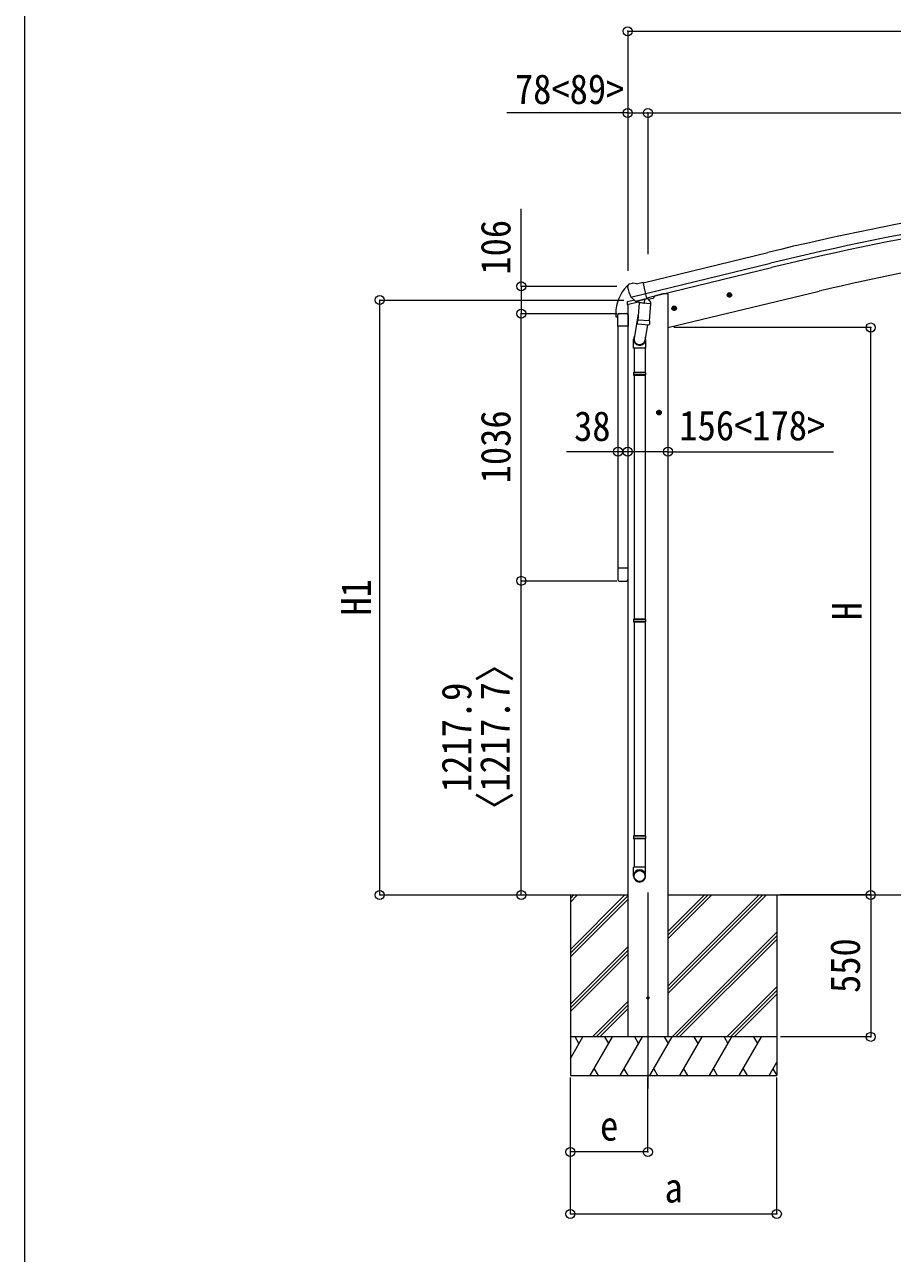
# Model space of a CAD drawing. Units: millimetres at full size. Extents: x -9783 to 9892, y -6828 to 6752.
# Drawn here: x -9783 to -6421, y -2087 to 2678 of the extents above; entities that cross this region are included whole.
import ezdxf
from ezdxf.enums import TextEntityAlignment as Align

# ---------------------------------------------------------------- set-up
doc = ezdxf.new("R2010")
doc.units = ezdxf.units.MM
doc.header["$LTSCALE"] = 35
doc.header["$PDMODE"] = 32
doc.header["$PDSIZE"] = 35
for name, color, linetype, lineweight in [('0-0_0', 7, 'Continuous', 9), ('0-1_本体', 4, 'Continuous', 9), ('0-2_部品', 7, 'Continuous', 9), ('0-8_PARTS2', 2, 'Continuous', 9), ('0-A_寸法', 4, 'Continuous', 9), ('1-1_GLASS', 4, 'Continuous', 9), ('1-2_GLASS_SEAL', 7, 'Continuous', 9), ('1-A', 6, 'Continuous', 9), ('F-0_240', 7, 'Continuous', 9)]:
    doc.layers.add(name, color=color, linetype=linetype, lineweight=lineweight)
doc.styles.add('ＭＳ ゴシック', font='')
doc.styles.get('ＭＳ ゴシック').set_extended_font_data('MS Gothic')

msp = doc.modelspace()

# ---------------------------------------------------------------- linework, layer by layer
at = {"layer": '0-0_0'}
for p, q in [((-8042.6, -696.92), (-7446.26, -696.92)), ((-7668.51, -696.92), (-7668.51, -1396.92)), ((-7668.51, -908.15), (-7457.28, -696.92)), ((-7668.51, -724.3), (-7641.13, -696.92)), ((-7668.51, -710.16), (-7655.27, -696.92)), ((-7668.51, -922.29), (-7446.26, -700.04)), ((-7668.51, -936.43), (-7446.26, -714.19)), ((-7290.76, -1079.18), (-6908.5, -696.92)), ((-7290.76, -1050.9), (-6936.78, -696.92)), ((-7290.76, -1065.04), (-6922.64, -696.92)), ((-7290.76, -867.05), (-7120.63, -696.92)), ((-7290.76, -852.91), (-7134.77, -696.92)), ((-7290.76, -838.77), (-7148.91, -696.92)), ((-7290.76, -696.92), (-4544.99, -696.92)), ((-6868.51, -696.92), (-6868.51, -1396.92)), ((-7274.65, -1246.92), (-6868.51, -840.78)), ((-7260.51, -1246.92), (-6868.51, -854.93)), ((-7668.51, -1120.28), (-7446.26, -898.03)), ((-7246.37, -1246.92), (-6868.51, -869.07)), ((-7668.51, -1134.42), (-7446.26, -912.17)), ((-7668.51, -1148.57), (-7446.26, -926.32)), ((-7062.52, -1246.92), (-6868.51, -1052.91)), ((-7048.38, -1246.92), (-6868.51, -1067.06)), ((-7034.24, -1246.92), (-6868.51, -1081.2)), ((-7583.02, -1246.92), (-7446.26, -1110.16)), ((-7568.88, -1246.92), (-7446.26, -1124.31)), ((-7554.74, -1246.92), (-7446.26, -1138.45)), ((-6868.51, -1246.92), (-7668.51, -1246.92)), ((-7668.51, -1330.75), (-7620.11, -1246.92)), ((-7635.11, -1272.9), (-7650.11, -1246.92)), ((-7591.25, -1396.92), (-7504.64, -1246.92)), ((-7519.64, -1272.9), (-7534.65, -1246.92)), ((-7475.78, -1396.92), (-7389.17, -1246.92)), ((-7404.17, -1272.9), (-7419.18, -1246.92)), ((-7360.31, -1396.92), (-7273.7, -1246.92)), ((-7288.7, -1272.9), (-7303.71, -1246.92)), ((-7244.84, -1396.92), (-7158.23, -1246.92)), ((-7173.23, -1272.9), (-7188.23, -1246.92)), ((-7129.37, -1396.92), (-7042.76, -1246.92)), ((-7072.76, -1246.92), (-7057.76, -1272.9)), ((-7013.9, -1396.92), (-6927.29, -1246.92)), ((-6942.29, -1272.9), (-6957.29, -1246.92)), ((-7576.25, -1370.94), (-7561.25, -1396.92)), ((-7460.78, -1370.94), (-7445.78, -1396.92)), ((-7345.31, -1370.94), (-7330.31, -1396.92)), ((-7229.84, -1370.94), (-7214.84, -1396.92)), ((-7114.37, -1370.94), (-7099.37, -1396.92)), ((-6998.9, -1370.94), (-6983.9, -1396.92)), ((-6898.42, -1396.92), (-6868.51, -1345.11)), ((-6883.43, -1370.94), (-6868.43, -1396.92)), ((-7668.51, -1396.92), (-6868.51, -1396.92))]:
    msp.add_line(p, q, dxfattribs=at)
at = {"layer": '0-1_本体'}
for p, q in [((-7385.99, 1676.67), (-6903.11, 1794.15)), ((-7375.91, 1634.7), (-6892.9, 1752.17)), ((-7371.98, 1618.32), (-6888.92, 1735.81)), ((-7310.51, 1633.08), (-7344.02, 1625.03)), ((-7290.51, 1633.08), (-7310.51, 1633.08)), ((-7290.51, 1503.08), (-6704.84, 1643.69)), ((-7290.51, 1633.08), (-7290.51, -1246.92)), ((-7446.01, 1593.37), (-7446.01, -1246.92)), ((-7315.01, 1173.58), (-7335.01, 1173.58)), ((-7325.01, 1181.08), (-7331.51, 1177.33)), ((-7331.51, 1177.33), (-7331.51, 1169.83)), ((-7331.51, 1169.83), (-7325.01, 1166.07)), ((-7325.01, 1163.58), (-7325.01, 1183.58)), ((-7318.51, 1177.33), (-7325.01, 1181.08))]:
    msp.add_line(p, q, dxfattribs=at)
at = {"layer": '0-1_本体', "color": 6}
for p, q in [((-7858.87, 1662.97), (-7858.87, 1556.97)), ((-7858.87, 520.97), (-7858.87, 1556.97)), ((-7446.01, 1021.44), (-7484.02, 1021.44)), ((-6504.5, -696.92), (-6504.5, -1246.92))]:
    msp.add_line(p, q, dxfattribs=at)
at = {"layer": '0-1_本体'}
msp.add_lwpolyline([(-7325.01, 1166.07), (-7318.51, 1169.83), (-7318.51, 1177.33)], dxfattribs=at)
for radius in [8.5, 7.7, 6.5]:
    msp.add_circle((-7325.01, 1173.58), radius, dxfattribs=at)
for centre, radius, start, end in [((-4290.54, -8947.73), 11054.98, 95.16866, 103.66973), ((-4290.54, -8947.73), 11011.82, 95.16974, 103.66973), ((-4290.54, -8947.73), 10994.98, 95.16974, 103.66973), ((-4500.48, -7538.12), 9442.71, 95.00001, 103.5)]:
    msp.add_arc(centre, radius, start, end, dxfattribs=at)
at = {"layer": '0-2_部品'}
for p, q in [((-7443.48, 1669.67), (-7447.34, 1663.37)), ((-7440.38, 1671.91), (-7427.2, 1675.08)), ((-7412.64, 1672.4), (-7425.9, 1675.1)), ((-7412.64, 1672.4), (-7386.71, 1678.63)), ((-7447.7, 1661.09), (-7447.42, 1659.94)), ((-7433.64, 1620.78), (-7376.14, 1634.59)), ((-7416.79, 1605.87), (-7433.17, 1620.37)), ((-7344.27, 1625.11), (-7344.27, 1621.8)), ((-7062.03, 1626.9), (-7042.58, 1631.56)), ((-7057.47, 1634.67), (-7059.6, 1627.48)), ((-7050.17, 1636.43), (-7057.47, 1634.67)), ((-7049.97, 1619.51), (-7054.64, 1638.95)), ((-7045.01, 1630.98), (-7050.17, 1636.43)), ((-7047.14, 1623.79), (-7045.01, 1630.98)), ((-7448.82, 1592.76), (-7406.12, 1603.01)), ((-7448.82, 1599.65), (-7448.82, 1592.76)), ((-7420.32, 1608.86), (-7446.52, 1602.57)), ((-7414.08, 1605.31), (-7406.56, 1607.11)), ((-7413.25, 1605.41), (-7411.72, 1605.78)), ((-7411.72, 1605.78), (-7375.01, 1614.59)), ((-7409.88, 1605.55), (-7409.93, 1604.81)), ((-7409.17, 1603.77), (-7383.36, 1597.33)), ((-7402.26, 1598.42), (-7406.93, 1531.59)), ((-7356.57, 1595.23), (-7402.26, 1598.42)), ((-7400.48, 1601.6), (-7400.71, 1598.32)), ((-7380.96, 1612.77), (-7381.99, 1598.16)), ((-7375.01, 1614.59), (-7373.48, 1614.96)), ((-7371.93, 1617.06), (-7370.99, 1617)), ((-7370.99, 1617), (-7357.67, 1601.68)), ((-7366.99, 1612.4), (-7348.1, 1616.94)), ((-7361.24, 1528.39), (-7356.57, 1595.23)), ((-7357.67, 1601.68), (-7358.12, 1595.34)), ((-7275.95, 1575.54), (-7256.5, 1580.21)), ((-7271.39, 1583.32), (-7273.53, 1576.12)), ((-7264.1, 1585.07), (-7271.39, 1583.32)), ((-7263.89, 1568.15), (-7268.56, 1587.6)), ((-7258.93, 1579.62), (-7264.1, 1585.07)), ((-7261.06, 1572.43), (-7258.93, 1579.62)), ((-7405.2, 1556.35), (-7421.11, 1460.18)), ((-7407.79, 1519.12), (-7406.92, 1531.59)), ((-7361.24, 1528.39), (-7406.93, 1531.59)), ((-7361.26, 1528.39), (-7362.14, 1515.7)), ((-7407.39, 1517.76), (-7407.4, 1517.76)), ((-7405.95, 1516.98), (-7364.25, 1514.07)), ((-7369.68, 1514.45), (-7380.41, 1450.86)), ((-7423.26, 1423.02), (-7423.26, 1457.37)), ((-7377.26, 1457.68), (-7377.26, 1423.02)), ((-7377.26, 1423.02), (-7423.26, 1423.02)), ((-7421.26, 1423.02), (-7421.26, 1329.02)), ((-7379.26, 1423.02), (-7379.26, 1329.02)), ((-7423.26, 1327.02), (-7422.26, 1329.02)), ((-7377.26, 1327.02), (-7423.26, 1327.02)), ((-7377.26, 1319.02), (-7423.26, 1319.02)), ((-7378.26, 1329.02), (-7422.26, 1329.02)), ((-7378.26, 1317.02), (-7422.26, 1317.02)), ((-7421.26, 1317.02), (-7421.26, 372.83)), ((-7379.26, 1317.02), (-7379.26, 372.83)), ((-7377.26, 1327.02), (-7378.26, 1329.02)), ((-7377.26, 1319.02), (-7378.26, 1317.02)), ((-7377.26, 1327.02), (-7377.26, 1319.02)), ((-7314.76, 1172.96), (-7334.76, 1172.96)), ((-7324.76, 1180.46), (-7331.26, 1176.71)), ((-7331.26, 1176.71), (-7331.26, 1169.21)), ((-7331.26, 1169.21), (-7324.76, 1165.45)), ((-7324.76, 1162.96), (-7324.76, 1182.96)), ((-7318.26, 1176.71), (-7324.76, 1180.46)), ((-7423.26, 370.83), (-7422.26, 372.83)), ((-7377.26, 370.83), (-7423.26, 370.83)), ((-7377.26, 362.83), (-7423.26, 362.83)), ((-7378.26, 372.83), (-7422.26, 372.83)), ((-7378.26, 360.83), (-7422.26, 360.83)), ((-7421.26, 360.83), (-7421.26, -467.35)), ((-7379.26, 360.83), (-7379.26, -467.35)), ((-7377.26, 370.83), (-7378.26, 372.83)), ((-7377.26, 362.83), (-7378.26, 360.83)), ((-7377.26, 370.83), (-7377.26, 362.83)), ((-7423.26, -469.35), (-7422.26, -467.35)), ((-7377.26, -469.35), (-7423.26, -469.35)), ((-7378.26, -467.35), (-7422.26, -467.35)), ((-7377.26, -469.35), (-7378.26, -467.35)), ((-7377.26, -469.35), (-7377.26, -477.35)), ((-7377.26, -477.35), (-7423.26, -477.35)), ((-7378.26, -479.35), (-7422.26, -479.35)), ((-7421.26, -479.35), (-7421.26, -589.35)), ((-7379.26, -479.35), (-7379.26, -589.35)), ((-7377.26, -477.35), (-7378.26, -479.35)), ((-7423.26, -623.5), (-7423.26, -589.35)), ((-7377.26, -589.35), (-7423.26, -589.35)), ((-7377.26, -623.5), (-7377.26, -589.35))]:
    msp.add_line(p, q, dxfattribs=at)
for points in [[(-7381.28, 1613.18), (-7371.56, 1615.52), (-7386.71, 1678.63)], [(-7433.91, 1621.36), (-7433.33, 1620.52), (-7433.17, 1620.37)], [(-7059.6, 1627.48), (-7054.44, 1622.03), (-7047.14, 1623.79)], [(-7381.28, 1613.18), (-7381.52, 1613.03), (-7406.28, 1607.08), (-7406.56, 1607.11)], [(-7273.53, 1576.12), (-7268.36, 1570.68), (-7261.06, 1572.43)], [(-7423.26, 1327.02), (-7423.26, 1319.02), (-7422.26, 1317.02)], [(-7324.76, 1165.45), (-7318.26, 1169.21), (-7318.26, 1176.71)], [(-7423.26, 370.83), (-7423.26, 362.83), (-7422.26, 360.83)], [(-7423.26, -469.35), (-7423.26, -477.35), (-7422.26, -479.35)]]:
    msp.add_lwpolyline(points, dxfattribs=at)
for centre, radius in [((-7052.31, 1629.23), 8.5), ((-7052.31, 1629.23), 7.7), ((-7052.31, 1629.23), 6.5), ((-7266.23, 1577.87), 8.5), ((-7266.23, 1577.87), 7.7), ((-7266.23, 1577.87), 6.5), ((-7324.76, 1172.96), 8.5), ((-7324.76, 1172.96), 7.7), ((-7324.76, 1172.96), 6.5)]:
    msp.add_circle(centre, radius, dxfattribs=at)
at = {"layer": '0-2_部品', "color": 4}
msp.add_circle((-7368.26, -1096.92), 4.5, dxfattribs=at)
at = {"layer": '0-2_部品'}
for centre, radius, start, end in [((-7439.22, 1667.05), 5, 103.5, 148.5), ((-7426.5, 1672.16), 3, 78.5, 103.5), ((-7250.62, 1707.19), 202.4, 193.5, 205.09125), ((-7349.27, 1621.8), 5, 283.5, 0), ((-7445.82, 1599.65), 3, 103.5, 180), ((-7413.36, 1605.9), 0.5, 248.23754, 283.5), ((-7410.38, 1605.59), 0.5, 356, 103.5), ((-7408.93, 1604.74), 1, 176, 256), ((-7383.01, 1598.3), 1.03, 250.03897, 351.96569), ((-7380.37, 1612.69), 0.604, 100.59842, 172.20595), ((-7373.6, 1615.44), 0.5, 283.5, 318.76246), ((-7405.85, 1518.95), 1.95, 175.04017, 217.47766), ((-7405.81, 1518.98), 2, 217.40962, 266), ((-7364.11, 1516.06), 2, 266, 349.46843), ((-7393.26, 1457.37), 30, 177.45142, 180)]:
    msp.add_arc(centre, radius, start, end, dxfattribs=at)
for centre, major_axis, ratio, start_param, end_param in [((-7444.78, 1661.8), (-1.57, -2.57), 0.99628, 4.712389, 5.4996506), ((-7414.8, 1608.13), (-0.73, -2.92), 0.997631, 5.8041905, 6.6006116), ((-7414.75, 1608.36), (2.63, 3.16), 0.650902, 4.0958226, 4.1686332), ((-7414.78, 1608.23), (-0.73, -2.92), 0.997631, 0.3902369, 0.4789948), ((-7400.26, 1457.68), (23, 0), 0.996195, 2.5560258, 6.5663028), ((-7400.26, 1457.68), (21, 0), 0.996195, 2.9349147, 5.9512394), ((-7400.26, -621.75), (-23, 0), 0.996195, 3.1415927, 6.2831853), ((-7400.26, -623.5), (-23, 0), 0.996195, 3.1415927, 6.2831853), ((-7400.26, -623.5), (0, -23.43), 0.981806, 4.712389, 7.8539816)]:
    msp.add_ellipse(centre, major_axis=major_axis, ratio=ratio, start_param=start_param, end_param=end_param, dxfattribs=at)
msp.add_ellipse((-7400.26, -623.5), major_axis=(21, 0), ratio=0.996195, dxfattribs=at)
at = {"layer": '0-8_PARTS2'}
msp.add_line((-7368.26, -687.71), (-7368.26, -1446.92), dxfattribs=at)
at = {"layer": '0-A_寸法', "color": 6}
for p, q in [((-7446.26, 2651.44), (-7446.26, 2334.82)), ((-7446.26, 2651.44), (-4747.26, 2651.44)), ((-7446.26, 2334.82), (-7914.37, 2334.82)), ((-7446.26, 2334.82), (-7446.26, 1722.59)), ((-7446.26, 2334.82), (-7368.26, 2334.82)), ((-7368.26, 2334.82), (-7368.26, 1786.96)), ((-7368.26, 2334.82), (-4747.26, 2334.82)), ((-8406.84, 1609.48), (-7461.75, 1609.48)), ((-8406.84, -696.92), (-8406.84, 1609.48)), ((-7290.26, 1021.44), (-7446.26, 1021.44)), ((-7290.26, 1021.44), (-6649.53, 1021.44)), ((-8406.84, -696.92), (-7678.72, -696.92)), ((-7668.51, -1933.29), (-7668.51, -1404.34)), ((-7668.51, -1693.31), (-7668.51, -1404.34)), ((-7368.26, -1693.31), (-7368.26, -1404.34)), ((-6868.51, -1933.29), (-6868.51, -1404.34)), ((-7368.26, -1693.31), (-7668.51, -1693.31)), ((-7668.51, -1933.29), (-6868.51, -1933.29))]:
    msp.add_line(p, q, dxfattribs=at)
for p in [(-7446.26, 2651.44), (-7446.26, 2334.82), (-7368.26, 2334.82), (-8406.84, 1609.48), (-7446.26, 1021.44), (-7290.26, 1021.44), (-8406.84, -696.92), (-7858.87, -696.92), (-7668.51, -1693.31), (-7368.26, -1693.31), (-7668.51, -1933.29), (-6868.51, -1933.29)]:
    msp.add_point(p, dxfattribs=at)
at = {"layer": '1-1_GLASS'}
for p, q in [((-7484.02, 1508.47), (-7484.02, 569.47)), ((-7446.01, 1508.47), (-7446.01, 569.47))]:
    msp.add_line(p, q, dxfattribs=at)
at = {"layer": '1-2_GLASS_SEAL'}
for p, q in [((-7492.52, 1556.95), (-7492.52, 1545.2)), ((-7492.02, 1544.7), (-7485.75, 1544.7)), ((-7485.25, 1551.96), (-7485.25, 1545.2)), ((-7485.02, 1508.47), (-7485.02, 1552.17)), ((-7479.52, 1557.67), (-7450.52, 1557.67)), ((-7479.25, 1557.96), (-7446.01, 1557.96)), ((-7445.02, 1552.17), (-7445.02, 1508.47)), ((-7445.02, 1508.47), (-7485.02, 1508.47)), ((-7485.02, 569.47), (-7485.02, 525.77)), ((-7445.02, 569.47), (-7485.02, 569.47)), ((-7445.02, 525.77), (-7445.02, 569.47)), ((-7479.52, 520.27), (-7450.52, 520.27))]:
    msp.add_line(p, q, dxfattribs=at)
for centre, radius, start, end in [((-7340.26, 1556.95), 152.26, 135.14293, 180), ((-7443.77, 1658.98), 6.95, 105.94697, 129.45641), ((-7492.02, 1545.2), 0.5, 180, 270), ((-7485.75, 1545.2), 0.5, 270, 0), ((-7479.25, 1551.96), 6, 90, 180), ((-7479.52, 1552.17), 5.5, 90, 180), ((-7450.52, 1552.17), 5.5, 0, 90), ((-7479.52, 525.77), 5.5, 180, 270), ((-7450.52, 525.77), 5.5, 270, 0)]:
    msp.add_arc(centre, radius, start, end, dxfattribs=at)
at = {"layer": '1-A'}
for p, q in [((-7858.87, 1662.97), (-7858.87, 1962.97)), ((-7858.87, 1662.97), (-7488.28, 1662.97)), ((-7858.87, 1556.97), (-7488.28, 1556.97)), ((-6504.5, 1503.08), (-7267.26, 1503.08)), ((-6504.5, -696.92), (-6504.5, 1503.08)), ((-7484.02, 1021.44), (-7684.02, 1021.44)), ((-7858.87, 520.97), (-7488.28, 520.97)), ((-7858.87, 520.97), (-7488.28, 520.97)), ((-7858.87, -696.92), (-7858.87, 520.97)), ((-6504.5, -696.92), (-6853.86, -696.92)), ((-6504.5, -1246.92), (-6853.86, -1246.92))]:
    msp.add_line(p, q, dxfattribs=at)
for p in [(-7858.87, 1662.97), (-7858.87, 1556.97), (-6504.5, 1503.08), (-7484.02, 1021.44), (-7446.01, 1021.44), (-7858.87, 520.97), (-7858.87, -696.92), (-6504.5, -696.92), (-6504.5, -1246.92)]:
    msp.add_point(p, dxfattribs=at)
at = {"layer": 'F-0_240', "color": 5}
msp.add_line((-9783.03, 6751.9), (-9783.03, -6828.1), dxfattribs=at)

# ---------------------------------------------------------------- texts
at = {"layer": '0-A_寸法', "color": 7, "style": 'ＭＳ ゴシック', "width": 0.9}
for s, p in [('78<89>', (-7883.25, 2334.82)), ('156<178>', (-7246.31, 1030.94)), ('e', (-7553.51, -1683.81)), ('a', (-7303.51, -1923.79))]:
    msp.add_text(s, height=115.5, dxfattribs=at).set_placement(p, align=Align.BOTTOM_LEFT)
msp.add_text('H1', height=115.5, rotation=90, dxfattribs=at).set_placement((-8406.84, 386.28), align=Align.BOTTOM_LEFT)
at = {"layer": '1-A', "color": 7, "style": 'ＭＳ ゴシック', "width": 0.9}
for s, p in [('106', (-7865.87, 1707.97)), ('1036', (-7865.87, 898.97)), ('H', (-6504.5, 368.08)), ('〈1217.7〉', (-7868.37, -437.98)), ('1217.9', (-8017.26, -297.98)), ('550', (-6511.5, -1076.92))]:
    msp.add_text(s, height=115.5, rotation=90, dxfattribs=at).set_placement(p, align=Align.BOTTOM_LEFT)
msp.add_text('38', height=115.5, dxfattribs=at).set_placement((-7654.02, 1028.44), align=Align.BOTTOM_LEFT)

doc.saveas('drawing.dxf')
